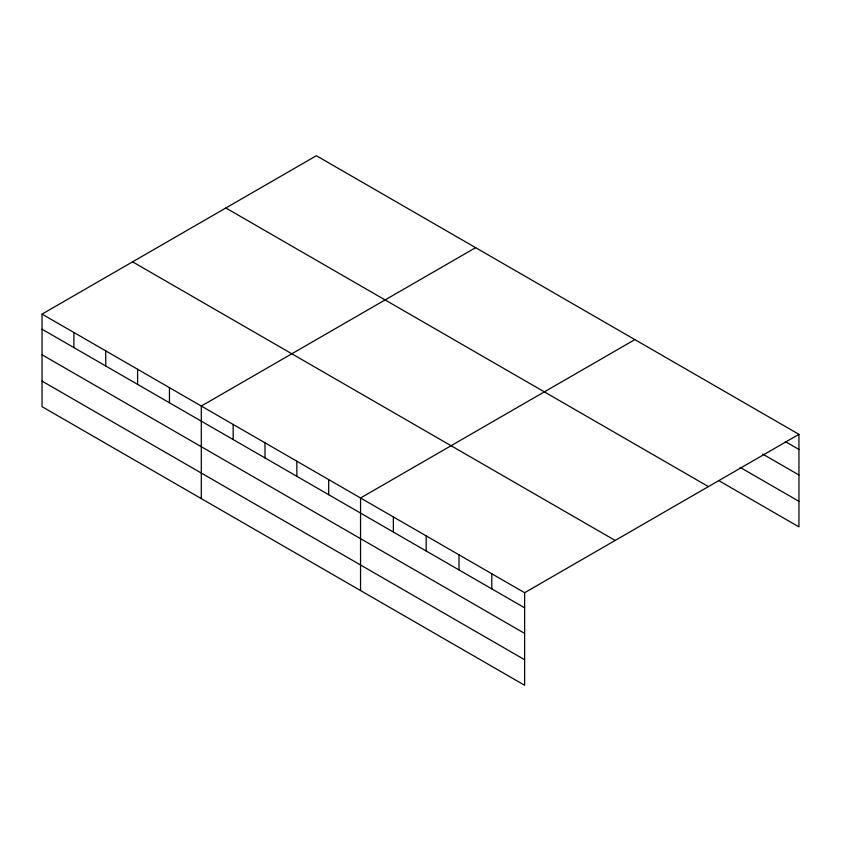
<?xml version="1.0" encoding="UTF-8"?>
<svg xmlns="http://www.w3.org/2000/svg" width="841" height="841" viewBox="0 0 841 841"><rect width="100%" height="100%" fill="white"/><g stroke="black" fill="none" stroke-linecap="round" stroke-linejoin="round"><path stroke-width="1.26" d="M524.626 633.389L524.626 592.716L42.05 314.103L42.05 406.666L524.626 685.278L524.626 633.389L42.05 354.776M718.613 480.516L798.95 526.897L798.95 434.334L316.374 155.722L42.05 314.103M475.628 247.664L201.304 406.045L201.304 498.608M634.871 339.606L360.547 497.988L360.547 590.55M524.626 592.716L798.95 434.334M785.368 441.609L798.95 449.441M762.745 454.098L798.95 475.007M740.112 467.365L798.95 501.341M225.851 207.99L708.427 486.603M132.573 261.835L615.149 540.448M42.05 329.22L524.626 607.822M42.05 381.11L524.626 659.722M491.806 573.772L491.806 588.879M458.997 554.829L458.997 569.935M426.177 535.875L426.177 550.992M393.367 516.931L393.367 532.048M328.694 479.601L328.694 494.708M296.852 461.215L296.852 476.321M264.999 442.818L264.999 457.935M233.146 424.432L233.146 439.549M169.451 387.659L169.451 402.765M137.598 369.273L137.598 384.379M105.745 350.886L105.745 365.993M73.903 332.489L73.903 347.606"/></g></svg>
